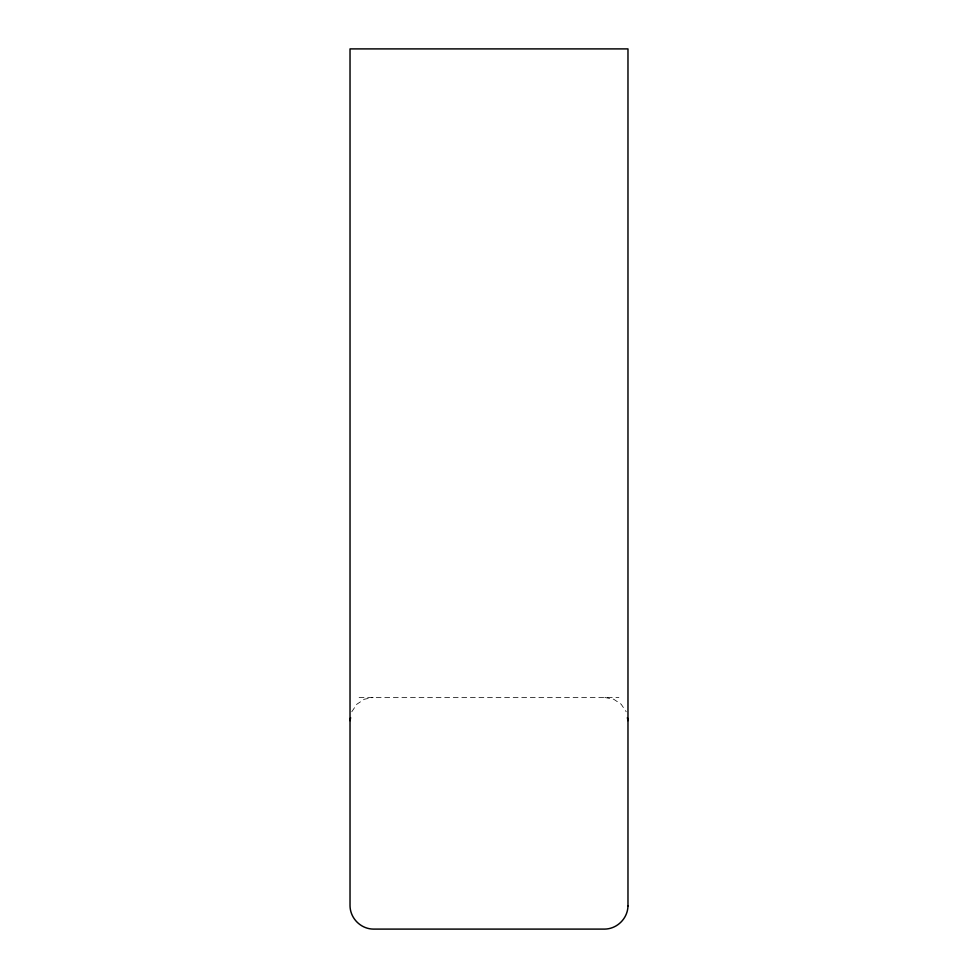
<?xml version="1.0" encoding="UTF-8"?>
<svg xmlns="http://www.w3.org/2000/svg" width="978" height="978" viewBox="0 0 978 978"><rect width="100%" height="100%" fill="white"/><g stroke="black" fill="none" stroke-linecap="round" stroke-linejoin="round"><path stroke-width="0.73" stroke-dasharray="4.89 3.67" d="M351.787 711.764L356.811 704.258L364.317 699.233L373.18 697.473M359.109 697.473L618.891 697.473M604.82 697.473L613.683 699.233L621.189 704.258L626.213 711.764"/><path stroke-width="1.47" d="M350.026 720.627L350.613 717.681M627.387 717.681L627.974 720.627M627.974 905.934C627.729 918.379 617.252 928.855 604.82 929.1L373.18 929.1C360.748 928.855 350.271 918.379 350.026 905.934L350.026 48.9L627.974 48.9L627.974 905.934"/></g></svg>
